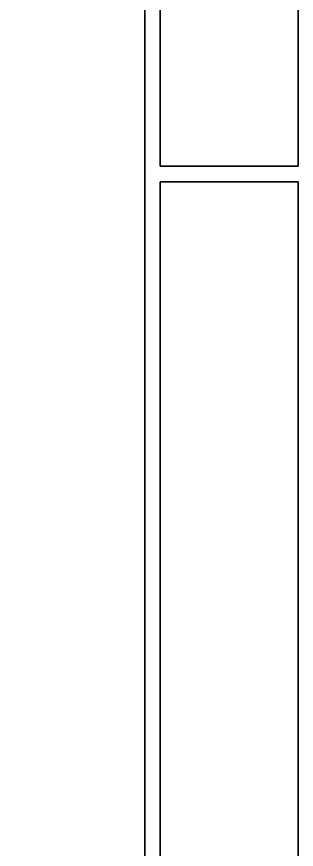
# Model space of a CAD drawing. Extents: x -100 to 4856, y -100 to 4830.
# Drawn here: x 1684.3 to 1720.8, y 3779.1 to 3887.5 of the extents above; entities that cross this region are included whole.
import ezdxf

# ---------------------------------------------------------------- set-up
doc = ezdxf.new("R2010")
doc.units = 0
for name, color, linetype in [('LAYER0', 7, 'CONTINUOUS'), ('LAYER40', 9, 'CONTINUOUS'), ('LAYER62', 9, 'CONTINUOUS'), ('LAYER63', 9, 'CONTINUOUS')]:
    doc.layers.add(name, color=color, linetype=linetype)

msp = doc.modelspace()

# ---------------------------------------------------------------- linework, layer by layer
at = {"layer": 'LAYER0', "invisible_edges": 1}
for points in [[(4856, 4830, -5), (-100, -100, -5), (-100, 4830, -5), (4856, 4830, -5)], [(-100, -100, -5), (4856, 4830, -5), (4856, -100, -5), (-100, -100, -5)], [(4856, -100), (-100, 4830), (-100, -100), (4856, -100)], [(-100, 4830), (4856, -100), (4856, 4830), (-100, 4830)]]:
    msp.add_3dface(points, dxfattribs=at)
at = {"layer": 'LAYER40', "invisible_edges": 1}
for points in [[(2201, 3436, 755), (1701, 4298, 755), (2201, 4298, 755), (2201, 3436, 755)], [(1701, 4298, 755), (2201, 3436, 755), (1701, 3436, 755), (1701, 4298, 755)], [(1701, 3436, 773), (1701, 4298, 755), (1701, 3436, 755), (1701, 3436, 773)], [(1701, 4298, 755), (1701, 3436, 773), (1701, 4298, 773), (1701, 4298, 755)], [(1701, 3436, 773), (2201, 4298, 773), (1701, 4298, 773), (1701, 3436, 773)], [(2201, 4298, 773), (1701, 3436, 773), (2201, 3436, 773), (2201, 4298, 773)]]:
    msp.add_3dface(points, dxfattribs=at)
at = {"layer": 'LAYER62', "invisible_edges": 1}
for points in [[(1721.001, 3868.001, 620.5), (1703.001, 4274.001, 620.5), (1721.001, 4274.001, 620.5), (1721.001, 3868.001, 620.5)], [(1703.001, 4274.001, 620.5), (1721.001, 3868.001, 620.5), (1703.001, 3868.001, 620.5), (1703.001, 4274.001, 620.5)], [(1703.001, 3868.001, 749.5), (1721.001, 4274.001, 749.5), (1703.001, 4274.001, 749.5), (1703.001, 3868.001, 749.5)], [(1721.001, 4274.001, 749.5), (1703.001, 3868.001, 749.5), (1721.001, 3868.001, 749.5), (1721.001, 4274.001, 749.5)], [(1703.001, 4274.001, 620.5), (1703.001, 3868.001, 749.5), (1703.001, 4274.001, 749.5), (1703.001, 4274.001, 620.5)], [(1703.001, 3868.001, 749.5), (1703.001, 4274.001, 620.5), (1703.001, 3868.001, 620.5), (1703.001, 3868.001, 749.5)], [(1703.001, 3868.001, 749.5), (1721.001, 3868.001, 620.5), (1721.001, 3868.001, 749.5), (1703.001, 3868.001, 749.5)], [(1721.001, 3868.001, 620.5), (1703.001, 3868.001, 749.5), (1703.001, 3868.001, 620.5), (1721.001, 3868.001, 620.5)]]:
    msp.add_3dface(points, dxfattribs=at)
at = {"layer": 'LAYER63', "invisible_edges": 1}
for points in [[(1703, 3866, 620.5), (1721, 3460, 620.5), (1703, 3460, 620.5), (1703, 3866, 620.5)], [(1721, 3460, 620.5), (1703, 3866, 620.5), (1721, 3866, 620.5), (1721, 3460, 620.5)], [(1721, 3866, 749.5), (1703, 3460, 749.5), (1721, 3460, 749.5), (1721, 3866, 749.5)], [(1703, 3460, 749.5), (1721, 3866, 749.5), (1703, 3866, 749.5), (1703, 3460, 749.5)], [(1703, 3866, 620.5), (1721, 3866, 749.5), (1721, 3866, 620.5), (1703, 3866, 620.5)], [(1721, 3866, 749.5), (1703, 3866, 620.5), (1703, 3866, 749.5), (1721, 3866, 749.5)], [(1703, 3460, 749.5), (1703, 3866, 620.5), (1703, 3460, 620.5), (1703, 3460, 749.5)], [(1703, 3866, 620.5), (1703, 3460, 749.5), (1703, 3866, 749.5), (1703, 3866, 620.5)]]:
    msp.add_3dface(points, dxfattribs=at)

doc.saveas('drawing.dxf')
